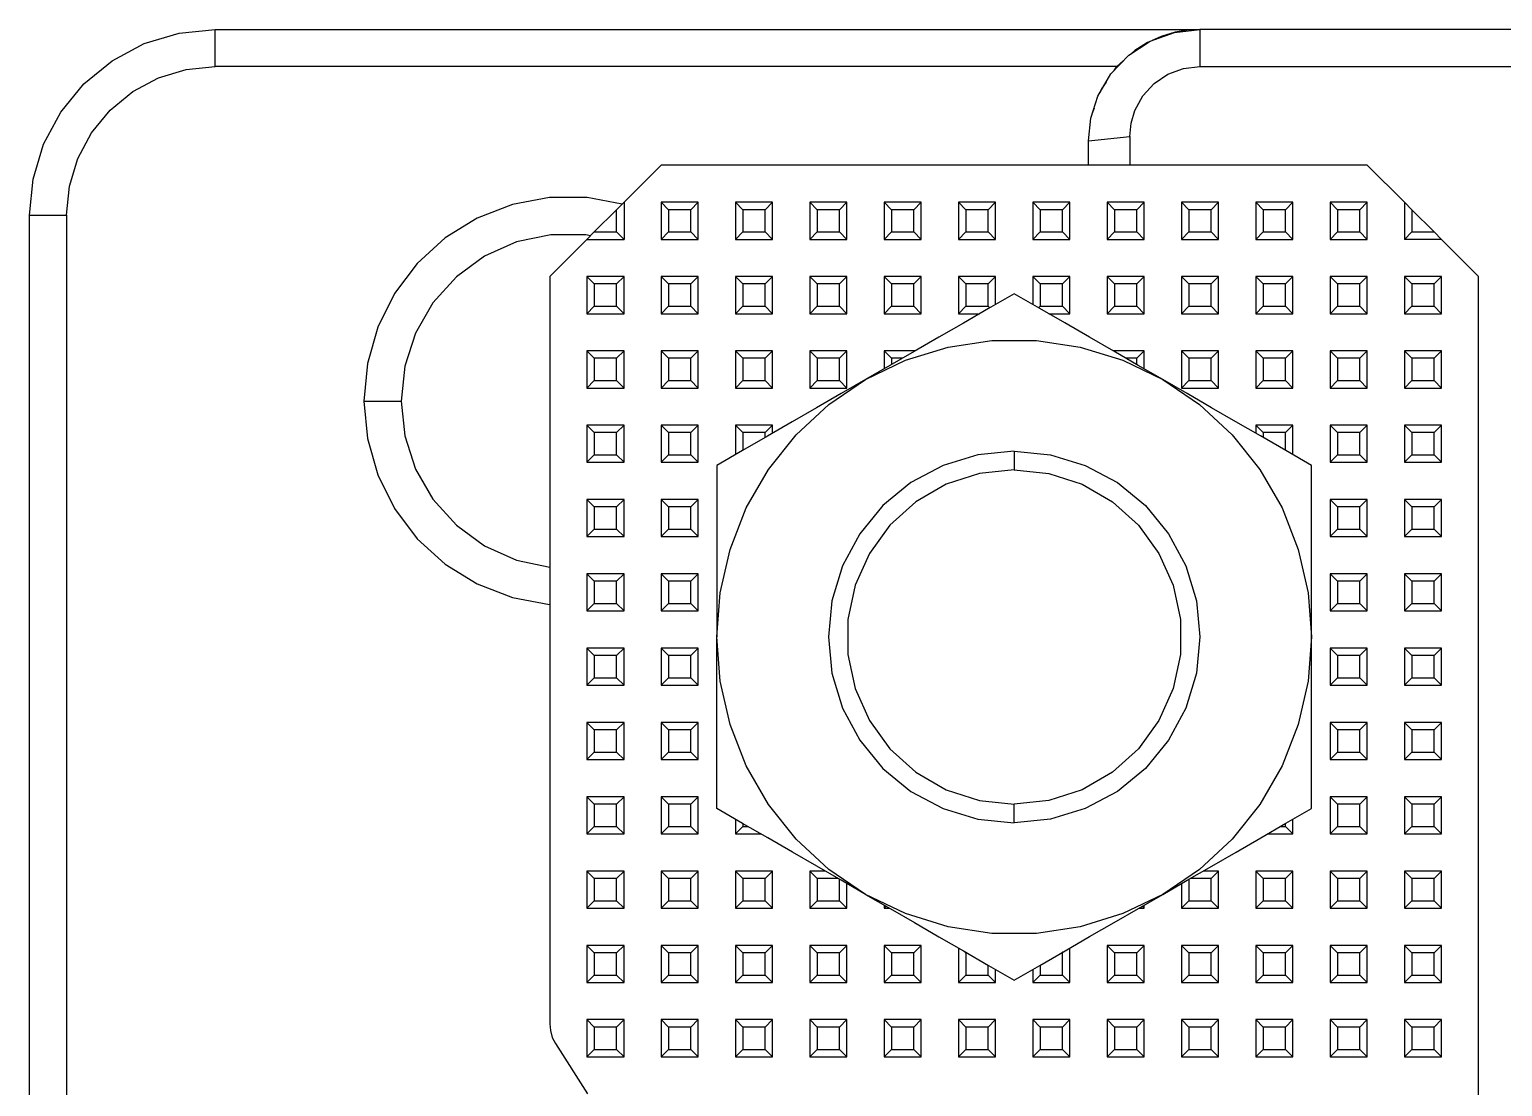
# Model space of a CAD drawing. Header units: millimetres. Extents: x 0 to 149, y 0 to 235.
# Drawn here: x 0 to 39.64, y 189.2 to 217.65 of the extents above; entities that cross this region are included whole.
import ezdxf

# ---------------------------------------------------------------- set-up
doc = ezdxf.new("R2010")
doc.units = ezdxf.units.MM

# ---------------------------------------------------------------- blocks, each defined once
blk = doc.blocks.new('CHINT_eff9f46a43ee547783ba41a7551f6a23_FACE_0')
at = {"color": 7, "linetype": 'CONTINUOUS', "true_color": 0x40d9ff}
for p, q in [((29.195, 216.55), (29.264, 216.65)), ((29.264, 216.65), (29.443, 216.811)), ((17.2, 212.8), (17, 213)), ((18, 213), (17, 213)), ((17, 213), (17, 212)), ((17.8, 212.8), (18, 213)), ((18, 212), (18, 213)), ((19.2, 212.8), (19, 213)), ((20, 213), (19, 213)), ((19, 213), (19, 212)), ((19.8, 212.8), (20, 213)), ((20, 212), (20, 213)), ((21.2, 212.8), (21, 213)), ((22, 213), (21, 213)), ((21, 213), (21, 212)), ((21.8, 212.8), (22, 213)), ((22, 212), (22, 213)), ((23.2, 212.8), (23, 213)), ((24, 213), (23, 213)), ((23, 213), (23, 212)), ((23.8, 212.8), (24, 213)), ((24, 212), (24, 213)), ((25.2, 212.8), (25, 213)), ((26, 213), (25, 213)), ((25, 213), (25, 212)), ((25.8, 212.8), (26, 213)), ((26, 212), (26, 213)), ((27.2, 212.8), (27, 213)), ((27, 213), (27, 212)), ((28, 213), (27, 213)), ((27.8, 212.8), (28, 213)), ((28, 212), (28, 213)), ((29.2, 212.8), (29, 213)), ((29, 213), (29, 212)), ((30, 213), (29, 213)), ((29.8, 212.8), (30, 213)), ((30, 212), (30, 213)), ((31.2, 212.8), (31, 213)), ((31, 213), (31, 212)), ((32, 213), (31, 213)), ((31.8, 212.8), (32, 213)), ((32, 212), (32, 213)), ((33.2, 212.8), (33, 213)), ((33, 213), (33, 212)), ((34, 213), (33, 213)), ((33.8, 212.8), (34, 213)), ((34, 212), (34, 213)), ((35.2, 212.8), (35, 213)), ((35, 213), (35, 212)), ((36, 213), (35, 213)), ((35.8, 212.8), (36, 213)), ((36, 212), (36, 213)), ((15.2, 212.2), (15.8, 212.8)), ((15.8, 212.2), (15.8, 212.8)), ((17.8, 212.8), (17.2, 212.8)), ((17.2, 212.8), (17.2, 212.2)), ((17.8, 212.2), (17.8, 212.8)), ((19.8, 212.8), (19.2, 212.8)), ((19.2, 212.8), (19.2, 212.2)), ((19.8, 212.2), (19.8, 212.8)), ((21.8, 212.8), (21.2, 212.8)), ((21.2, 212.8), (21.2, 212.2)), ((21.8, 212.2), (21.8, 212.8)), ((23.8, 212.8), (23.2, 212.8)), ((23.2, 212.8), (23.2, 212.2)), ((23.8, 212.2), (23.8, 212.8)), ((25.8, 212.8), (25.2, 212.8)), ((25.2, 212.8), (25.2, 212.2)), ((25.8, 212.2), (25.8, 212.8)), ((27.8, 212.8), (27.2, 212.8)), ((27.2, 212.8), (27.2, 212.2)), ((27.8, 212.2), (27.8, 212.8)), ((29.8, 212.8), (29.2, 212.8)), ((29.2, 212.8), (29.2, 212.2)), ((29.8, 212.2), (29.8, 212.8)), ((31.8, 212.8), (31.2, 212.8)), ((31.2, 212.8), (31.2, 212.2)), ((31.8, 212.2), (31.8, 212.8)), ((33.8, 212.8), (33.2, 212.8)), ((33.2, 212.8), (33.2, 212.2)), ((33.8, 212.2), (33.8, 212.8)), ((35.8, 212.8), (35.2, 212.8)), ((35.2, 212.8), (35.2, 212.2)), ((35.8, 212.2), (35.8, 212.8)), ((37.2, 212.8), (37.2, 212.2)), ((37.2, 212.8), (37.8, 212.2)), ((15.2, 212.2), (15.8, 212.2)), ((15.8, 212.2), (16, 212)), ((17.2, 212.2), (17, 212)), ((17.2, 212.2), (17.8, 212.2)), ((17.8, 212.2), (18, 212)), ((19.2, 212.2), (19, 212)), ((19.2, 212.2), (19.8, 212.2)), ((19.8, 212.2), (20, 212)), ((21.2, 212.2), (21, 212)), ((21.2, 212.2), (21.8, 212.2)), ((21.8, 212.2), (22, 212)), ((23.2, 212.2), (23, 212)), ((23.2, 212.2), (23.8, 212.2)), ((23.8, 212.2), (24, 212)), ((25.2, 212.2), (25, 212)), ((25.2, 212.2), (25.8, 212.2)), ((25.8, 212.2), (26, 212)), ((27.2, 212.2), (27, 212)), ((27.2, 212.2), (27.8, 212.2)), ((27.8, 212.2), (28, 212)), ((29.2, 212.2), (29, 212)), ((29.2, 212.2), (29.8, 212.2)), ((29.8, 212.2), (30, 212)), ((31.2, 212.2), (31, 212)), ((31.2, 212.2), (31.8, 212.2)), ((31.8, 212.2), (32, 212)), ((33.2, 212.2), (33, 212)), ((33.2, 212.2), (33.8, 212.2)), ((33.8, 212.2), (34, 212)), ((35.2, 212.2), (35, 212)), ((35.2, 212.2), (35.8, 212.2)), ((35.8, 212.2), (36, 212)), ((37.2, 212.2), (37, 212)), ((37.2, 212.2), (37.8, 212.2)), ((17, 212), (18, 212)), ((19, 212), (20, 212)), ((21, 212), (22, 212)), ((23, 212), (24, 212)), ((25, 212), (26, 212)), ((27, 212), (28, 212)), ((29, 212), (30, 212)), ((31, 212), (32, 212)), ((33, 212), (34, 212)), ((35, 212), (36, 212)), ((15.2, 210.8), (15, 211)), ((16, 211), (15, 211)), ((15, 211), (15, 210)), ((15.8, 210.8), (16, 211)), ((16, 210), (16, 211)), ((17.2, 210.8), (17, 211)), ((18, 211), (17, 211)), ((17, 211), (17, 210)), ((17.8, 210.8), (18, 211)), ((18, 210), (18, 211)), ((19.2, 210.8), (19, 211)), ((20, 211), (19, 211)), ((19, 211), (19, 210)), ((19.8, 210.8), (20, 211)), ((20, 210), (20, 211)), ((21.2, 210.8), (21, 211)), ((22, 211), (21, 211)), ((21, 211), (21, 210)), ((21.8, 210.8), (22, 211)), ((22, 210), (22, 211)), ((23.2, 210.8), (23, 211)), ((24, 211), (23, 211)), ((23, 211), (23, 210)), ((23.8, 210.8), (24, 211)), ((24, 210), (24, 211)), ((25.2, 210.8), (25, 211)), ((26, 211), (25, 211)), ((25, 211), (25, 210)), ((25.8, 210.8), (26, 211)), ((26, 210.249), (26, 211)), ((27.2, 210.8), (27, 211)), ((28, 211), (27, 211)), ((27, 211), (27, 210.249)), ((27.8, 210.8), (28, 211)), ((28, 210), (28, 211)), ((29.2, 210.8), (29, 211)), ((30, 211), (29, 211)), ((29, 211), (29, 210)), ((29.8, 210.8), (30, 211)), ((30, 210), (30, 211)), ((31.2, 210.8), (31, 211)), ((32, 211), (31, 211)), ((31, 211), (31, 210)), ((31.8, 210.8), (32, 211)), ((32, 210), (32, 211)), ((33.2, 210.8), (33, 211)), ((34, 211), (33, 211)), ((33, 211), (33, 210)), ((33.8, 210.8), (34, 211)), ((34, 210), (34, 211)), ((35.2, 210.8), (35, 211)), ((36, 211), (35, 211)), ((35, 211), (35, 210)), ((35.8, 210.8), (36, 211)), ((36, 210), (36, 211)), ((37.2, 210.8), (37, 211)), ((38, 211), (37, 211)), ((37, 211), (37, 210)), ((37.8, 210.8), (38, 211)), ((38, 210), (38, 211)), ((15.8, 210.8), (15.2, 210.8)), ((15.2, 210.8), (15.2, 210.2)), ((15.8, 210.2), (15.8, 210.8)), ((17.8, 210.8), (17.2, 210.8)), ((17.2, 210.8), (17.2, 210.2)), ((17.8, 210.2), (17.8, 210.8)), ((19.8, 210.8), (19.2, 210.8)), ((19.2, 210.8), (19.2, 210.2)), ((19.8, 210.2), (19.8, 210.8)), ((21.8, 210.8), (21.2, 210.8)), ((21.2, 210.8), (21.2, 210.2)), ((21.8, 210.2), (21.8, 210.8)), ((23.8, 210.8), (23.2, 210.8)), ((23.2, 210.8), (23.2, 210.2)), ((23.8, 210.2), (23.8, 210.8)), ((25.8, 210.8), (25.2, 210.8)), ((25.2, 210.8), (25.2, 210.2)), ((25.8, 210.2), (25.8, 210.8)), ((27.8, 210.8), (27.2, 210.8)), ((27.2, 210.8), (27.2, 210.2)), ((27.8, 210.2), (27.8, 210.8)), ((29.8, 210.8), (29.2, 210.8)), ((29.2, 210.8), (29.2, 210.2)), ((29.8, 210.2), (29.8, 210.8)), ((31.8, 210.8), (31.2, 210.8)), ((31.2, 210.8), (31.2, 210.2)), ((31.8, 210.2), (31.8, 210.8)), ((33.8, 210.8), (33.2, 210.8)), ((33.2, 210.8), (33.2, 210.2)), ((33.8, 210.2), (33.8, 210.8)), ((35.8, 210.8), (35.2, 210.8)), ((35.2, 210.8), (35.2, 210.2)), ((35.8, 210.2), (35.8, 210.8)), ((37.8, 210.8), (37.2, 210.8)), ((37.2, 210.8), (37.2, 210.2)), ((37.8, 210.2), (37.8, 210.8)), ((15.2, 210.2), (15, 210)), ((15.2, 210.2), (15.8, 210.2)), ((15.8, 210.2), (16, 210)), ((17.2, 210.2), (17, 210)), ((17.2, 210.2), (17.8, 210.2)), ((17.8, 210.2), (18, 210)), ((19.2, 210.2), (19, 210)), ((19.2, 210.2), (19.8, 210.2)), ((19.8, 210.2), (20, 210)), ((21.2, 210.2), (21, 210)), ((21.2, 210.2), (21.8, 210.2)), ((21.8, 210.2), (22, 210)), ((23.2, 210.2), (23, 210)), ((23.2, 210.2), (23.8, 210.2)), ((23.8, 210.2), (24, 210)), ((25.2, 210.2), (25, 210)), ((25.2, 210.2), (25.8, 210.2)), ((25.8, 210.2), (25.842, 210.158)), ((27.2, 210.2), (27.158, 210.158)), ((27.2, 210.2), (27.8, 210.2)), ((27.8, 210.2), (28, 210)), ((29.2, 210.2), (29, 210)), ((29.2, 210.2), (29.8, 210.2)), ((29.8, 210.2), (30, 210)), ((31.2, 210.2), (31, 210)), ((31.2, 210.2), (31.8, 210.2)), ((31.8, 210.2), (32, 210)), ((33.2, 210.2), (33, 210)), ((33.2, 210.2), (33.8, 210.2)), ((33.8, 210.2), (34, 210)), ((35.2, 210.2), (35, 210)), ((35.2, 210.2), (35.8, 210.2)), ((35.8, 210.2), (36, 210)), ((37.2, 210.2), (37, 210)), ((37.2, 210.2), (37.8, 210.2)), ((37.8, 210.2), (38, 210)), ((15, 210), (16, 210)), ((17, 210), (18, 210)), ((19, 210), (20, 210)), ((21, 210), (22, 210)), ((23, 210), (24, 210)), ((25, 210), (25.569, 210)), ((27.431, 210), (28, 210)), ((29, 210), (30, 210)), ((31, 210), (32, 210)), ((33, 210), (34, 210)), ((35, 210), (36, 210)), ((37, 210), (38, 210)), ((15.2, 208.8), (15, 209)), ((16, 209), (15, 209)), ((15, 209), (15, 208)), ((15.8, 208.8), (16, 209)), ((16, 208), (16, 209)), ((17.2, 208.8), (17, 209)), ((18, 209), (17, 209)), ((17, 209), (17, 208)), ((17.8, 208.8), (18, 209)), ((18, 208), (18, 209)), ((19.2, 208.8), (19, 209)), ((20, 209), (19, 209)), ((19, 209), (19, 208)), ((19.8, 208.8), (20, 209)), ((20, 208), (20, 209)), ((21.2, 208.8), (21, 209)), ((22, 209), (21, 209)), ((21, 209), (21, 208)), ((21.8, 208.8), (22, 209)), ((22, 208), (22, 209)), ((23.2, 208.8), (23, 209)), ((23.837, 209), (23, 209)), ((23, 209), (23, 208.517)), ((30, 209), (29.163, 209)), ((29.8, 208.8), (30, 209)), ((30, 208.517), (30, 209)), ((31.2, 208.8), (31, 209)), ((32, 209), (31, 209)), ((31, 209), (31, 208)), ((31.8, 208.8), (32, 209)), ((32, 208), (32, 209)), ((33.2, 208.8), (33, 209)), ((34, 209), (33, 209)), ((33, 209), (33, 208)), ((33.8, 208.8), (34, 209)), ((34, 208), (34, 209)), ((35.2, 208.8), (35, 209)), ((36, 209), (35, 209)), ((35, 209), (35, 208)), ((35.8, 208.8), (36, 209)), ((36, 208), (36, 209)), ((37.2, 208.8), (37, 209)), ((38, 209), (37, 209)), ((37, 209), (37, 208)), ((37.8, 208.8), (38, 209)), ((38, 208), (38, 209)), ((15.8, 208.8), (15.2, 208.8)), ((15.2, 208.8), (15.2, 208.2)), ((15.8, 208.2), (15.8, 208.8)), ((17.8, 208.8), (17.2, 208.8)), ((17.2, 208.8), (17.2, 208.2)), ((17.8, 208.2), (17.8, 208.8)), ((19.8, 208.8), (19.2, 208.8)), ((19.2, 208.8), (19.2, 208.2)), ((19.8, 208.2), (19.8, 208.8)), ((21.8, 208.8), (21.2, 208.8)), ((21.2, 208.8), (21.2, 208.2)), ((21.8, 208.2), (21.8, 208.8)), ((23.49, 208.8), (23.2, 208.8)), ((23.2, 208.8), (23.2, 208.632)), ((29.8, 208.8), (29.51, 208.8)), ((29.8, 208.632), (29.8, 208.8)), ((31.8, 208.8), (31.2, 208.8)), ((31.2, 208.8), (31.2, 208.2)), ((31.8, 208.2), (31.8, 208.8)), ((33.8, 208.8), (33.2, 208.8)), ((33.2, 208.8), (33.2, 208.2)), ((33.8, 208.2), (33.8, 208.8)), ((35.8, 208.8), (35.2, 208.8)), ((35.2, 208.8), (35.2, 208.2)), ((35.8, 208.2), (35.8, 208.8)), ((37.8, 208.8), (37.2, 208.8)), ((37.2, 208.8), (37.2, 208.2)), ((37.8, 208.2), (37.8, 208.8)), ((15.2, 208.2), (15, 208)), ((15.2, 208.2), (15.8, 208.2)), ((15.8, 208.2), (16, 208)), ((17.2, 208.2), (17, 208)), ((17.2, 208.2), (17.8, 208.2)), ((17.8, 208.2), (18, 208)), ((19.2, 208.2), (19, 208)), ((19.2, 208.2), (19.8, 208.2)), ((19.8, 208.2), (20, 208)), ((21.2, 208.2), (21, 208)), ((21.2, 208.2), (21.8, 208.2)), ((21.8, 208.2), (22, 208)), ((31.2, 208.2), (31, 208)), ((31.2, 208.2), (31.8, 208.2)), ((31.8, 208.2), (32, 208)), ((33.2, 208.2), (33, 208)), ((33.2, 208.2), (33.8, 208.2)), ((33.8, 208.2), (34, 208)), ((35.2, 208.2), (35, 208)), ((35.2, 208.2), (35.8, 208.2)), ((35.8, 208.2), (36, 208)), ((37.2, 208.2), (37, 208)), ((37.2, 208.2), (37.8, 208.2)), ((37.8, 208.2), (38, 208)), ((15, 208), (16, 208)), ((17, 208), (18, 208)), ((19, 208), (20, 208)), ((21, 208), (22, 208)), ((31, 208), (32, 208)), ((33, 208), (34, 208)), ((35, 208), (36, 208)), ((37, 208), (38, 208)), ((9, 207.65), (10, 207.65)), ((15.2, 206.8), (15, 207)), ((16, 207), (15, 207)), ((15, 207), (15, 206)), ((15.8, 206.8), (16, 207)), ((16, 206), (16, 207)), ((17.2, 206.8), (17, 207)), ((18, 207), (17, 207)), ((17, 207), (17, 206)), ((17.8, 206.8), (18, 207)), ((18, 206), (18, 207)), ((19.2, 206.8), (19, 207)), ((20, 207), (19, 207)), ((19, 207), (19, 206.207)), ((19.8, 206.8), (20, 207)), ((20, 206.785), (20, 207)), ((33.2, 206.8), (33, 207)), ((34, 207), (33, 207)), ((33, 207), (33, 206.785)), ((33.8, 206.8), (34, 207)), ((34, 206.207), (34, 207)), ((35.2, 206.8), (35, 207)), ((36, 207), (35, 207)), ((35, 207), (35, 206)), ((35.8, 206.8), (36, 207)), ((36, 206), (36, 207)), ((37.2, 206.8), (37, 207)), ((38, 207), (37, 207)), ((37, 207), (37, 206)), ((37.8, 206.8), (38, 207)), ((38, 206), (38, 207)), ((15.8, 206.8), (15.2, 206.8)), ((15.2, 206.8), (15.2, 206.2)), ((15.8, 206.2), (15.8, 206.8)), ((17.8, 206.8), (17.2, 206.8)), ((17.2, 206.8), (17.2, 206.2)), ((17.8, 206.2), (17.8, 206.8)), ((19.8, 206.8), (19.2, 206.8)), ((19.2, 206.8), (19.2, 206.323)), ((19.8, 206.669), (19.8, 206.8)), ((33.8, 206.8), (33.2, 206.8)), ((33.2, 206.8), (33.2, 206.669)), ((33.8, 206.323), (33.8, 206.8)), ((35.8, 206.8), (35.2, 206.8)), ((35.2, 206.8), (35.2, 206.2)), ((35.8, 206.2), (35.8, 206.8)), ((37.8, 206.8), (37.2, 206.8)), ((37.2, 206.8), (37.2, 206.2)), ((37.8, 206.2), (37.8, 206.8)), ((15.2, 206.2), (15, 206)), ((15.2, 206.2), (15.8, 206.2)), ((15.8, 206.2), (16, 206)), ((17.2, 206.2), (17, 206)), ((17.2, 206.2), (17.8, 206.2)), ((17.8, 206.2), (18, 206)), ((26.5, 206.3), (26.5, 205.8)), ((35.2, 206.2), (35, 206)), ((35.2, 206.2), (35.8, 206.2)), ((35.8, 206.2), (36, 206)), ((37.2, 206.2), (37, 206)), ((37.2, 206.2), (37.8, 206.2)), ((37.8, 206.2), (38, 206)), ((15, 206), (16, 206)), ((17, 206), (18, 206)), ((35, 206), (36, 206)), ((37, 206), (38, 206)), ((15.2, 204.8), (15, 205)), ((16, 205), (15, 205)), ((15, 205), (15, 204)), ((15.8, 204.8), (16, 205)), ((16, 204), (16, 205)), ((17.2, 204.8), (17, 205)), ((18, 205), (17, 205)), ((17, 205), (17, 204)), ((17.8, 204.8), (18, 205)), ((18, 204), (18, 205)), ((35.2, 204.8), (35, 205)), ((36, 205), (35, 205)), ((35, 205), (35, 204)), ((35.8, 204.8), (36, 205)), ((36, 204), (36, 205)), ((37.2, 204.8), (37, 205)), ((38, 205), (37, 205)), ((37, 205), (37, 204)), ((37.8, 204.8), (38, 205)), ((38, 204), (38, 205)), ((15.8, 204.8), (15.2, 204.8)), ((15.2, 204.8), (15.2, 204.2)), ((15.8, 204.2), (15.8, 204.8)), ((17.8, 204.8), (17.2, 204.8)), ((17.2, 204.8), (17.2, 204.2)), ((17.8, 204.2), (17.8, 204.8)), ((35.8, 204.8), (35.2, 204.8)), ((35.2, 204.8), (35.2, 204.2)), ((35.8, 204.2), (35.8, 204.8)), ((37.8, 204.8), (37.2, 204.8)), ((37.2, 204.8), (37.2, 204.2)), ((37.8, 204.2), (37.8, 204.8)), ((15.2, 204.2), (15, 204)), ((15.2, 204.2), (15.8, 204.2)), ((15.8, 204.2), (16, 204)), ((17.2, 204.2), (17, 204)), ((17.2, 204.2), (17.8, 204.2)), ((17.8, 204.2), (18, 204)), ((35.2, 204.2), (35, 204)), ((35.2, 204.2), (35.8, 204.2)), ((35.8, 204.2), (36, 204)), ((37.2, 204.2), (37, 204)), ((37.2, 204.2), (37.8, 204.2)), ((37.8, 204.2), (38, 204)), ((15, 204), (16, 204)), ((17, 204), (18, 204)), ((35, 204), (36, 204)), ((37, 204), (38, 204)), ((15.2, 202.8), (15, 203)), ((16, 203), (15, 203)), ((15, 203), (15, 202)), ((15.8, 202.8), (16, 203)), ((16, 202), (16, 203)), ((17.2, 202.8), (17, 203)), ((18, 203), (17, 203)), ((17, 203), (17, 202)), ((17.8, 202.8), (18, 203)), ((18, 202), (18, 203)), ((35.2, 202.8), (35, 203)), ((36, 203), (35, 203)), ((35, 203), (35, 202)), ((35.8, 202.8), (36, 203)), ((36, 202), (36, 203)), ((37.2, 202.8), (37, 203)), ((38, 203), (37, 203)), ((37, 203), (37, 202)), ((37.8, 202.8), (38, 203)), ((38, 202), (38, 203)), ((15.8, 202.8), (15.2, 202.8)), ((15.2, 202.8), (15.2, 202.2)), ((15.8, 202.2), (15.8, 202.8)), ((17.8, 202.8), (17.2, 202.8)), ((17.2, 202.8), (17.2, 202.2)), ((17.8, 202.2), (17.8, 202.8)), ((35.8, 202.8), (35.2, 202.8)), ((35.2, 202.8), (35.2, 202.2)), ((35.8, 202.2), (35.8, 202.8)), ((37.8, 202.8), (37.2, 202.8)), ((37.2, 202.8), (37.2, 202.2)), ((37.8, 202.2), (37.8, 202.8)), ((15.2, 202.2), (15, 202)), ((15.2, 202.2), (15.8, 202.2)), ((15.8, 202.2), (16, 202)), ((17.2, 202.2), (17, 202)), ((17.2, 202.2), (17.8, 202.2)), ((17.8, 202.2), (18, 202)), ((35.2, 202.2), (35, 202)), ((35.2, 202.2), (35.8, 202.2)), ((35.8, 202.2), (36, 202)), ((37.2, 202.2), (37, 202)), ((37.2, 202.2), (37.8, 202.2)), ((37.8, 202.2), (38, 202)), ((15, 202), (16, 202)), ((17, 202), (18, 202)), ((35, 202), (36, 202)), ((37, 202), (38, 202)), ((15.2, 200.8), (15, 201)), ((16, 201), (15, 201)), ((15, 201), (15, 200)), ((15.8, 200.8), (16, 201)), ((16, 200), (16, 201)), ((17.2, 200.8), (17, 201)), ((18, 201), (17, 201)), ((17, 201), (17, 200)), ((17.8, 200.8), (18, 201)), ((18, 200), (18, 201)), ((35.2, 200.8), (35, 201)), ((36, 201), (35, 201)), ((35, 201), (35, 200)), ((35.8, 200.8), (36, 201)), ((36, 200), (36, 201)), ((37.2, 200.8), (37, 201)), ((38, 201), (37, 201)), ((37, 201), (37, 200)), ((37.8, 200.8), (38, 201)), ((38, 200), (38, 201)), ((15.8, 200.8), (15.2, 200.8)), ((15.2, 200.8), (15.2, 200.2)), ((15.8, 200.2), (15.8, 200.8)), ((17.8, 200.8), (17.2, 200.8)), ((17.2, 200.8), (17.2, 200.2)), ((17.8, 200.2), (17.8, 200.8)), ((35.8, 200.8), (35.2, 200.8)), ((35.2, 200.8), (35.2, 200.2)), ((35.8, 200.2), (35.8, 200.8)), ((37.8, 200.8), (37.2, 200.8)), ((37.2, 200.8), (37.2, 200.2)), ((37.8, 200.2), (37.8, 200.8)), ((15.2, 200.2), (15, 200)), ((15.2, 200.2), (15.8, 200.2)), ((15.8, 200.2), (16, 200)), ((17.2, 200.2), (17, 200)), ((17.2, 200.2), (17.8, 200.2)), ((17.8, 200.2), (18, 200)), ((35.2, 200.2), (35, 200)), ((35.2, 200.2), (35.8, 200.2)), ((35.8, 200.2), (36, 200)), ((37.2, 200.2), (37, 200)), ((37.2, 200.2), (37.8, 200.2)), ((37.8, 200.2), (38, 200)), ((15, 200), (16, 200)), ((17, 200), (18, 200)), ((35, 200), (36, 200)), ((37, 200), (38, 200)), ((15.2, 198.8), (15, 199)), ((16, 199), (15, 199)), ((15, 199), (15, 198)), ((15.8, 198.8), (15.2, 198.8)), ((15.2, 198.8), (15.2, 198.2)), ((15.8, 198.8), (16, 199)), ((15.8, 198.2), (15.8, 198.8)), ((16, 198), (16, 199)), ((17.2, 198.8), (17, 199)), ((18, 199), (17, 199)), ((17, 199), (17, 198)), ((17.8, 198.8), (17.2, 198.8)), ((17.2, 198.8), (17.2, 198.2)), ((17.8, 198.8), (18, 199)), ((17.8, 198.2), (17.8, 198.8)), ((18, 198), (18, 199)), ((35.2, 198.8), (35, 199)), ((36, 199), (35, 199)), ((35, 199), (35, 198)), ((35.8, 198.8), (35.2, 198.8)), ((35.2, 198.8), (35.2, 198.2)), ((35.8, 198.8), (36, 199)), ((35.8, 198.2), (35.8, 198.8)), ((36, 198), (36, 199)), ((37.2, 198.8), (37, 199)), ((38, 199), (37, 199)), ((37, 199), (37, 198)), ((37.8, 198.8), (37.2, 198.8)), ((37.2, 198.8), (37.2, 198.2)), ((37.8, 198.8), (38, 199)), ((37.8, 198.2), (37.8, 198.8)), ((38, 198), (38, 199)), ((15.2, 198.2), (15, 198)), ((15, 198), (16, 198)), ((15.2, 198.2), (15.8, 198.2)), ((15.8, 198.2), (16, 198)), ((17.2, 198.2), (17, 198)), ((17, 198), (18, 198)), ((17.2, 198.2), (17.8, 198.2)), ((17.8, 198.2), (18, 198)), ((35.2, 198.2), (35, 198)), ((35, 198), (36, 198)), ((35.2, 198.2), (35.8, 198.2)), ((35.8, 198.2), (36, 198)), ((37.2, 198.2), (37, 198)), ((37, 198), (38, 198)), ((37.2, 198.2), (37.8, 198.2)), ((37.8, 198.2), (38, 198)), ((15.2, 196.8), (15, 197)), ((16, 197), (15, 197)), ((15, 197), (15, 196)), ((15.8, 196.8), (15.2, 196.8)), ((15.2, 196.8), (15.2, 196.2)), ((15.8, 196.8), (16, 197)), ((15.8, 196.2), (15.8, 196.8)), ((16, 196), (16, 197)), ((17.2, 196.8), (17, 197)), ((18, 197), (17, 197)), ((17, 197), (17, 196)), ((17.8, 196.8), (17.2, 196.8)), ((17.2, 196.8), (17.2, 196.2)), ((17.8, 196.8), (18, 197)), ((17.8, 196.2), (17.8, 196.8)), ((18, 196), (18, 197)), ((26.5, 196.3), (26.5, 196.8)), ((35.2, 196.8), (35, 197)), ((36, 197), (35, 197)), ((35, 197), (35, 196)), ((35.8, 196.8), (35.2, 196.8)), ((35.2, 196.8), (35.2, 196.2)), ((35.8, 196.8), (36, 197)), ((35.8, 196.2), (35.8, 196.8)), ((36, 196), (36, 197)), ((37.2, 196.8), (37, 197)), ((38, 197), (37, 197)), ((37, 197), (37, 196)), ((37.8, 196.8), (37.2, 196.8)), ((37.2, 196.8), (37.2, 196.2)), ((37.8, 196.8), (38, 197)), ((37.8, 196.2), (37.8, 196.8)), ((38, 196), (38, 197)), ((19, 196.393), (19, 196)), ((19.2, 196.277), (19.2, 196.2)), ((33.8, 196.2), (33.8, 196.277)), ((34, 196), (34, 196.393)), ((15.2, 196.2), (15, 196)), ((15, 196), (16, 196)), ((15.2, 196.2), (15.8, 196.2)), ((15.8, 196.2), (16, 196)), ((17.2, 196.2), (17, 196)), ((17, 196), (18, 196)), ((17.2, 196.2), (17.8, 196.2)), ((17.8, 196.2), (18, 196)), ((19.2, 196.2), (19, 196)), ((19, 196), (19.68, 196)), ((19.2, 196.2), (19.333, 196.2)), ((33.32, 196), (34, 196)), ((33.667, 196.2), (33.8, 196.2)), ((33.8, 196.2), (34, 196)), ((35.2, 196.2), (35, 196)), ((35, 196), (36, 196)), ((35.2, 196.2), (35.8, 196.2)), ((35.8, 196.2), (36, 196)), ((37.2, 196.2), (37, 196)), ((37, 196), (38, 196)), ((37.2, 196.2), (37.8, 196.2)), ((37.8, 196.2), (38, 196)), ((15.2, 194.8), (15, 195)), ((16, 195), (15, 195)), ((15, 195), (15, 194)), ((15.8, 194.8), (15.2, 194.8)), ((15.2, 194.8), (15.2, 194.2)), ((15.8, 194.8), (16, 195)), ((15.8, 194.2), (15.8, 194.8)), ((16, 194), (16, 195)), ((17.2, 194.8), (17, 195)), ((18, 195), (17, 195)), ((17, 195), (17, 194)), ((17.8, 194.8), (17.2, 194.8)), ((17.2, 194.8), (17.2, 194.2)), ((17.8, 194.8), (18, 195)), ((17.8, 194.2), (17.8, 194.8)), ((18, 194), (18, 195)), ((19.2, 194.8), (19, 195)), ((20, 195), (19, 195)), ((19, 195), (19, 194)), ((19.8, 194.8), (19.2, 194.8)), ((19.2, 194.8), (19.2, 194.2)), ((19.8, 194.8), (20, 195)), ((19.8, 194.2), (19.8, 194.8)), ((20, 194), (20, 195)), ((21.2, 194.8), (21, 195)), ((21.412, 195), (21, 195)), ((21, 195), (21, 194)), ((21.758, 194.8), (21.2, 194.8)), ((21.2, 194.8), (21.2, 194.2)), ((21.8, 194.2), (21.8, 194.776)), ((22, 194), (22, 194.66)), ((31, 194.66), (31, 194)), ((31.2, 194.776), (31.2, 194.2)), ((31.8, 194.8), (31.242, 194.8)), ((32, 195), (31.588, 195)), ((31.8, 194.8), (32, 195)), ((31.8, 194.2), (31.8, 194.8)), ((32, 194), (32, 195)), ((33.2, 194.8), (33, 195)), ((34, 195), (33, 195)), ((33, 195), (33, 194)), ((33.8, 194.8), (33.2, 194.8)), ((33.2, 194.8), (33.2, 194.2)), ((33.8, 194.8), (34, 195)), ((33.8, 194.2), (33.8, 194.8)), ((34, 194), (34, 195)), ((35.2, 194.8), (35, 195)), ((36, 195), (35, 195)), ((35, 195), (35, 194)), ((35.8, 194.8), (35.2, 194.8)), ((35.2, 194.8), (35.2, 194.2)), ((35.8, 194.8), (36, 195)), ((35.8, 194.2), (35.8, 194.8)), ((36, 194), (36, 195)), ((37.2, 194.8), (37, 195)), ((38, 195), (37, 195)), ((37, 195), (37, 194)), ((37.8, 194.8), (37.2, 194.8)), ((37.2, 194.8), (37.2, 194.2)), ((37.8, 194.8), (38, 195)), ((37.8, 194.2), (37.8, 194.8)), ((38, 194), (38, 195)), ((15.2, 194.2), (15, 194)), ((15, 194), (16, 194)), ((15.2, 194.2), (15.8, 194.2)), ((15.8, 194.2), (16, 194)), ((17.2, 194.2), (17, 194)), ((17, 194), (18, 194)), ((17.2, 194.2), (17.8, 194.2)), ((17.8, 194.2), (18, 194)), ((19.2, 194.2), (19, 194)), ((19, 194), (20, 194)), ((19.2, 194.2), (19.8, 194.2)), ((19.8, 194.2), (20, 194)), ((21.2, 194.2), (21, 194)), ((21, 194), (22, 194)), ((21.2, 194.2), (21.8, 194.2)), ((21.8, 194.2), (22, 194)), ((23, 194.083), (23, 194)), ((23.053, 194.053), (23, 194)), ((23, 194), (23.144, 194)), ((29.856, 194), (30, 194)), ((29.947, 194.053), (30, 194)), ((30, 194), (30, 194.083)), ((31.2, 194.2), (31, 194)), ((31, 194), (32, 194)), ((31.2, 194.2), (31.8, 194.2)), ((31.8, 194.2), (32, 194)), ((33.2, 194.2), (33, 194)), ((33, 194), (34, 194)), ((33.2, 194.2), (33.8, 194.2)), ((33.8, 194.2), (34, 194)), ((35.2, 194.2), (35, 194)), ((35, 194), (36, 194)), ((35.2, 194.2), (35.8, 194.2)), ((35.8, 194.2), (36, 194)), ((37.2, 194.2), (37, 194)), ((37, 194), (38, 194)), ((37.2, 194.2), (37.8, 194.2)), ((37.8, 194.2), (38, 194)), ((15.2, 192.8), (15, 193)), ((16, 193), (15, 193)), ((15, 193), (15, 192)), ((15.8, 192.8), (15.2, 192.8)), ((15.2, 192.8), (15.2, 192.2)), ((15.8, 192.8), (16, 193)), ((15.8, 192.2), (15.8, 192.8)), ((16, 192), (16, 193)), ((17.2, 192.8), (17, 193)), ((18, 193), (17, 193)), ((17, 193), (17, 192)), ((17.8, 192.8), (17.2, 192.8)), ((17.2, 192.8), (17.2, 192.2)), ((17.8, 192.8), (18, 193)), ((17.8, 192.2), (17.8, 192.8)), ((18, 192), (18, 193)), ((19.2, 192.8), (19, 193)), ((20, 193), (19, 193)), ((19, 193), (19, 192)), ((19.8, 192.8), (19.2, 192.8)), ((19.2, 192.8), (19.2, 192.2)), ((19.8, 192.8), (20, 193)), ((19.8, 192.2), (19.8, 192.8)), ((20, 192), (20, 193)), ((21.2, 192.8), (21, 193)), ((22, 193), (21, 193)), ((21, 193), (21, 192)), ((21.8, 192.8), (21.2, 192.8)), ((21.2, 192.8), (21.2, 192.2)), ((21.8, 192.8), (22, 193)), ((21.8, 192.2), (21.8, 192.8)), ((22, 192), (22, 193)), ((23.2, 192.8), (23, 193)), ((24, 193), (23, 193)), ((23, 193), (23, 192)), ((23.8, 192.8), (23.2, 192.8)), ((23.2, 192.8), (23.2, 192.2)), ((23.8, 192.8), (24, 193)), ((23.8, 192.2), (23.8, 192.8)), ((24, 192), (24, 193)), ((25, 192.928), (25, 192)), ((25.2, 192.8), (25.169, 192.831)), ((25.222, 192.8), (25.2, 192.8)), ((25.2, 192.8), (25.2, 192.2)), ((27.8, 192.8), (27.778, 192.8)), ((27.8, 192.8), (27.831, 192.831)), ((27.8, 192.2), (27.8, 192.8)), ((28, 192), (28, 192.928)), ((29.2, 192.8), (29, 193)), ((30, 193), (29, 193)), ((29, 193), (29, 192)), ((29.8, 192.8), (29.2, 192.8)), ((29.2, 192.8), (29.2, 192.2)), ((29.8, 192.8), (30, 193)), ((29.8, 192.2), (29.8, 192.8)), ((30, 192), (30, 193)), ((31.2, 192.8), (31, 193)), ((32, 193), (31, 193)), ((31, 193), (31, 192)), ((31.8, 192.8), (31.2, 192.8)), ((31.2, 192.8), (31.2, 192.2)), ((31.8, 192.8), (32, 193)), ((31.8, 192.2), (31.8, 192.8)), ((32, 192), (32, 193)), ((33.2, 192.8), (33, 193)), ((34, 193), (33, 193)), ((33, 193), (33, 192)), ((33.8, 192.8), (33.2, 192.8)), ((33.2, 192.8), (33.2, 192.2)), ((33.8, 192.8), (34, 193)), ((33.8, 192.2), (33.8, 192.8)), ((34, 192), (34, 193)), ((35.2, 192.8), (35, 193)), ((36, 193), (35, 193)), ((35, 193), (35, 192)), ((35.8, 192.8), (35.2, 192.8)), ((35.2, 192.8), (35.2, 192.2)), ((35.8, 192.8), (36, 193)), ((35.8, 192.2), (35.8, 192.8)), ((36, 192), (36, 193)), ((37.2, 192.8), (37, 193)), ((38, 193), (37, 193)), ((37, 193), (37, 192)), ((37.8, 192.8), (37.2, 192.8)), ((37.2, 192.8), (37.2, 192.2)), ((37.8, 192.8), (38, 193)), ((37.8, 192.2), (37.8, 192.8)), ((38, 192), (38, 193)), ((25.8, 192.2), (25.8, 192.467)), ((26, 192), (26, 192.351)), ((27, 192.351), (27, 192)), ((27.2, 192.467), (27.2, 192.2)), ((15.2, 192.2), (15, 192)), ((15, 192), (16, 192)), ((15.2, 192.2), (15.8, 192.2)), ((15.8, 192.2), (16, 192)), ((17.2, 192.2), (17, 192)), ((17, 192), (18, 192)), ((17.2, 192.2), (17.8, 192.2)), ((17.8, 192.2), (18, 192)), ((19.2, 192.2), (19, 192)), ((19, 192), (20, 192)), ((19.2, 192.2), (19.8, 192.2)), ((19.8, 192.2), (20, 192)), ((21.2, 192.2), (21, 192)), ((21, 192), (22, 192)), ((21.2, 192.2), (21.8, 192.2)), ((21.8, 192.2), (22, 192)), ((23.2, 192.2), (23, 192)), ((23, 192), (24, 192)), ((23.2, 192.2), (23.8, 192.2)), ((23.8, 192.2), (24, 192)), ((25.2, 192.2), (25, 192)), ((25, 192), (26, 192)), ((25.2, 192.2), (25.8, 192.2)), ((25.8, 192.2), (26, 192)), ((27.2, 192.2), (27, 192)), ((27, 192), (28, 192)), ((27.2, 192.2), (27.8, 192.2)), ((27.8, 192.2), (28, 192)), ((29.2, 192.2), (29, 192)), ((29, 192), (30, 192)), ((29.2, 192.2), (29.8, 192.2)), ((29.8, 192.2), (30, 192)), ((31.2, 192.2), (31, 192)), ((31, 192), (32, 192)), ((31.2, 192.2), (31.8, 192.2)), ((31.8, 192.2), (32, 192)), ((33.2, 192.2), (33, 192)), ((33, 192), (34, 192)), ((33.2, 192.2), (33.8, 192.2)), ((33.8, 192.2), (34, 192)), ((35.2, 192.2), (35, 192)), ((35, 192), (36, 192)), ((35.2, 192.2), (35.8, 192.2)), ((35.8, 192.2), (36, 192)), ((37.2, 192.2), (37, 192)), ((37, 192), (38, 192)), ((37.2, 192.2), (37.8, 192.2)), ((37.8, 192.2), (38, 192)), ((15.2, 190.8), (15, 191)), ((16, 191), (15, 191)), ((15, 191), (15, 190)), ((15.8, 190.8), (15.2, 190.8)), ((15.2, 190.8), (15.2, 190.2)), ((15.8, 190.8), (16, 191)), ((15.8, 190.2), (15.8, 190.8)), ((16, 190), (16, 191)), ((17.2, 190.8), (17, 191)), ((18, 191), (17, 191)), ((17, 191), (17, 190)), ((17.8, 190.8), (17.2, 190.8)), ((17.2, 190.8), (17.2, 190.2)), ((17.8, 190.8), (18, 191)), ((17.8, 190.2), (17.8, 190.8)), ((18, 190), (18, 191)), ((19.2, 190.8), (19, 191)), ((20, 191), (19, 191)), ((19, 191), (19, 190)), ((19.8, 190.8), (19.2, 190.8)), ((19.2, 190.8), (19.2, 190.2)), ((19.8, 190.8), (20, 191)), ((19.8, 190.2), (19.8, 190.8)), ((20, 190), (20, 191)), ((21.2, 190.8), (21, 191)), ((22, 191), (21, 191)), ((21, 191), (21, 190)), ((21.8, 190.8), (21.2, 190.8)), ((21.2, 190.8), (21.2, 190.2)), ((21.8, 190.8), (22, 191)), ((21.8, 190.2), (21.8, 190.8)), ((22, 190), (22, 191)), ((23.2, 190.8), (23, 191)), ((24, 191), (23, 191)), ((23, 191), (23, 190)), ((23.8, 190.8), (23.2, 190.8)), ((23.2, 190.8), (23.2, 190.2)), ((23.8, 190.8), (24, 191)), ((23.8, 190.2), (23.8, 190.8)), ((24, 190), (24, 191)), ((25.2, 190.8), (25, 191)), ((26, 191), (25, 191)), ((25, 191), (25, 190)), ((25.8, 190.8), (25.2, 190.8)), ((25.2, 190.8), (25.2, 190.2)), ((25.8, 190.8), (26, 191)), ((25.8, 190.2), (25.8, 190.8)), ((26, 190), (26, 191)), ((27.2, 190.8), (27, 191)), ((28, 191), (27, 191)), ((27, 191), (27, 190)), ((27.8, 190.8), (27.2, 190.8)), ((27.2, 190.8), (27.2, 190.2)), ((27.8, 190.8), (28, 191)), ((27.8, 190.2), (27.8, 190.8)), ((28, 190), (28, 191)), ((29.2, 190.8), (29, 191)), ((30, 191), (29, 191)), ((29, 191), (29, 190)), ((29.8, 190.8), (29.2, 190.8)), ((29.2, 190.8), (29.2, 190.2)), ((29.8, 190.8), (30, 191)), ((29.8, 190.2), (29.8, 190.8)), ((30, 190), (30, 191)), ((31.2, 190.8), (31, 191)), ((32, 191), (31, 191)), ((31, 191), (31, 190)), ((31.8, 190.8), (31.2, 190.8)), ((31.2, 190.8), (31.2, 190.2)), ((31.8, 190.8), (32, 191)), ((31.8, 190.2), (31.8, 190.8)), ((32, 190), (32, 191)), ((33.2, 190.8), (33, 191)), ((34, 191), (33, 191)), ((33, 191), (33, 190)), ((33.8, 190.8), (33.2, 190.8)), ((33.2, 190.8), (33.2, 190.2)), ((33.8, 190.8), (34, 191)), ((33.8, 190.2), (33.8, 190.8)), ((34, 190), (34, 191)), ((35.2, 190.8), (35, 191)), ((36, 191), (35, 191)), ((35, 191), (35, 190)), ((35.8, 190.8), (35.2, 190.8)), ((35.2, 190.8), (35.2, 190.2)), ((35.8, 190.8), (36, 191)), ((35.8, 190.2), (35.8, 190.8)), ((36, 190), (36, 191)), ((37.2, 190.8), (37, 191)), ((38, 191), (37, 191)), ((37, 191), (37, 190)), ((37.8, 190.8), (37.2, 190.8)), ((37.2, 190.8), (37.2, 190.2)), ((37.8, 190.8), (38, 191)), ((37.8, 190.2), (37.8, 190.8)), ((38, 190), (38, 191)), ((15.2, 190.2), (15, 190)), ((15, 190), (16, 190)), ((15.2, 190.2), (15.8, 190.2)), ((15.8, 190.2), (16, 190)), ((17.2, 190.2), (17, 190)), ((17, 190), (18, 190)), ((17.2, 190.2), (17.8, 190.2)), ((17.8, 190.2), (18, 190)), ((19.2, 190.2), (19, 190)), ((19, 190), (20, 190)), ((19.2, 190.2), (19.8, 190.2)), ((19.8, 190.2), (20, 190)), ((21.2, 190.2), (21, 190)), ((21, 190), (22, 190)), ((21.2, 190.2), (21.8, 190.2)), ((21.8, 190.2), (22, 190)), ((23.2, 190.2), (23, 190)), ((23, 190), (24, 190)), ((23.2, 190.2), (23.8, 190.2)), ((23.8, 190.2), (24, 190)), ((25.2, 190.2), (25, 190)), ((25, 190), (26, 190)), ((25.2, 190.2), (25.8, 190.2)), ((25.8, 190.2), (26, 190)), ((27.2, 190.2), (27, 190)), ((27, 190), (28, 190)), ((27.2, 190.2), (27.8, 190.2)), ((27.8, 190.2), (28, 190)), ((29.2, 190.2), (29, 190)), ((29, 190), (30, 190)), ((29.2, 190.2), (29.8, 190.2)), ((29.8, 190.2), (30, 190)), ((31.2, 190.2), (31, 190)), ((31, 190), (32, 190)), ((31.2, 190.2), (31.8, 190.2)), ((31.8, 190.2), (32, 190)), ((33.2, 190.2), (33, 190)), ((33, 190), (34, 190)), ((33.2, 190.2), (33.8, 190.2)), ((33.8, 190.2), (34, 190)), ((35.2, 190.2), (35, 190)), ((35, 190), (36, 190)), ((35.2, 190.2), (35.8, 190.2)), ((35.8, 190.2), (36, 190)), ((37.2, 190.2), (37, 190)), ((37, 190), (38, 190)), ((37.2, 190.2), (37.8, 190.2)), ((37.8, 190.2), (38, 190))]:
    blk.add_line(p, q, dxfattribs=at)
for points in [[(0, 212.65), (0.096, 213.625), (0.381, 214.563), (0.843, 215.428), (1.464, 216.186), (2.222, 216.807), (3.087, 217.269), (4.025, 217.554), (5, 217.65)], [(29.264, 216.65), (5, 216.65), (5, 217.65), (31.499, 217.65)], [(28.5, 214.65), (28.564, 215.267), (28.754, 215.858), (29.104, 216.456), (29.582, 216.957), (30.162, 217.335), (30.813, 217.57), (31.5, 217.65)], [(31.498, 217.65), (31.154, 217.631), (30.835, 217.578), (30.459, 217.465), (30.214, 217.354)], [(49.315, 217.65), (31.5, 217.65), (31.5, 216.656), (49.333, 216.656)], [(30.138, 217.319), (30.088, 217.297), (29.749, 217.086), (29.667, 217.012)], [(1, 212.65), (1.077, 213.43), (1.305, 214.181), (1.674, 214.872), (2.172, 215.478), (2.778, 215.976), (3.469, 216.345), (4.22, 216.573), (5, 216.65)], [(29.611, 214.766), (29.645, 215.129), (29.748, 215.473), (29.965, 215.868), (30.267, 216.198), (30.639, 216.447), (31.056, 216.603), (31.5, 216.656)], [(28.975, 216.234), (28.848, 216.053), (28.811, 215.954)], [(28.65, 215.533), (28.588, 215.373), (28.582, 215.323)], [(28.5, 214), (28.5, 214.65), (29.611, 214.766), (29.611, 214)], [(37, 213), (36, 214), (17, 214), (16, 213)], [(15.95, 212.95), (15.007, 213.127), (13.993, 213.127), (12.995, 212.94), (12.048, 212.573), (11.185, 212.039), (10.435, 211.355), (9.824, 210.545), (9.371, 209.637), (9.094, 208.661), (9, 207.65)], [(15.8, 212.8), (16, 213), (16, 212)], [(37.2, 212.8), (37, 213), (37, 212)], [(0, 184.65), (0, 212.65), (1, 212.65), (1, 186.886)], [(15.098, 212.098), (14.97, 212.125), (14.03, 212.125), (13.109, 211.93), (12.25, 211.547), (11.489, 210.994), (10.859, 210.295), (10.389, 209.48), (10.098, 208.586), (10, 207.65)], [(15.2, 212.2), (15, 212), (16, 212)], [(37.8, 212.2), (38, 212), (37, 212)], [(15, 212), (14, 211), (14, 190.892), (14.018, 190.704), (14.071, 190.522), (14.157, 190.354), (15.02, 189)], [(39, 182.65), (39, 211), (38, 212)], [(30.5, 208.228), (29.841, 208.609), (29.182, 208.989), (28.524, 209.369), (27.861, 209.752), (27.187, 210.141), (26.5, 210.538), (25.809, 210.139), (25.132, 209.748), (24.469, 209.365), (23.813, 208.986), (23.156, 208.607), (22.5, 208.228)], [(22.5, 208.228), (23.577, 208.747), (24.72, 209.099), (25.902, 209.278), (27.098, 209.278), (28.28, 209.099), (29.423, 208.747), (30.5, 208.228)], [(18.5, 201.3), (18.589, 202.492), (18.855, 203.658), (19.292, 204.771), (19.89, 205.807), (20.636, 206.741), (21.512, 207.555), (22.5, 208.228)], [(22.5, 208.228), (21.841, 207.848), (21.182, 207.467), (20.524, 207.088), (19.862, 206.705), (19.187, 206.315), (18.5, 205.919), (18.5, 205.121), (18.5, 204.339), (18.5, 203.574), (18.5, 202.816), (18.5, 202.058), (18.5, 201.3)], [(30.5, 208.228), (31.488, 207.555), (32.364, 206.741), (33.11, 205.807), (33.708, 204.771), (34.145, 203.658), (34.411, 202.492), (34.5, 201.3)], [(34.5, 201.3), (34.5, 202.061), (34.5, 202.822), (34.5, 203.581), (34.5, 204.347), (34.5, 205.126), (34.5, 205.919), (33.809, 206.318), (33.132, 206.709), (32.469, 207.091), (31.813, 207.47), (31.156, 207.849), (30.5, 208.228)], [(9, 207.65), (9.094, 206.639), (9.371, 205.663), (9.824, 204.755), (10.435, 203.945), (11.185, 203.261), (12.048, 202.727), (12.995, 202.36), (13.993, 202.173), (14, 202.173)], [(10, 207.65), (10.098, 206.714), (10.389, 205.82), (10.859, 205.005), (11.489, 204.306), (12.25, 203.753), (13.109, 203.37), (14, 203.181)], [(26.5, 206.3), (25.525, 206.204), (24.587, 205.919), (23.722, 205.457), (22.964, 204.836), (22.343, 204.078), (21.881, 203.213), (21.596, 202.275), (21.5, 201.3), (21.596, 200.325), (21.881, 199.387), (22.343, 198.522), (22.964, 197.764), (23.722, 197.143), (24.587, 196.681), (25.525, 196.396), (26.5, 196.3)], [(26.5, 206.3), (27.475, 206.204), (28.413, 205.919), (29.278, 205.457), (30.036, 204.836), (30.657, 204.078), (31.119, 203.213), (31.404, 202.275), (31.5, 201.3), (31.404, 200.325), (31.119, 199.387), (30.657, 198.522), (30.036, 197.764), (29.278, 197.143), (28.413, 196.681), (27.475, 196.396), (26.5, 196.3)], [(26.5, 205.8), (25.564, 205.702), (24.67, 205.411), (23.855, 204.941), (23.156, 204.311), (22.603, 203.55), (22.22, 202.691), (22.025, 201.77), (22.025, 200.83), (22.22, 199.909), (22.603, 199.05), (23.156, 198.289), (23.855, 197.659), (24.67, 197.189), (25.564, 196.898), (26.5, 196.8)], [(26.5, 205.8), (27.436, 205.702), (28.33, 205.411), (29.145, 204.941), (29.844, 204.311), (30.397, 203.55), (30.78, 202.691), (30.975, 201.77), (30.975, 200.83), (30.78, 199.909), (30.397, 199.05), (29.844, 198.289), (29.145, 197.659), (28.33, 197.189), (27.436, 196.898), (26.5, 196.8)], [(22.5, 194.372), (21.512, 195.045), (20.636, 195.859), (19.89, 196.793), (19.292, 197.829), (18.855, 198.942), (18.589, 200.108), (18.5, 201.3)], [(22.5, 194.372), (21.844, 194.751), (21.187, 195.13), (20.531, 195.509), (19.868, 195.891), (19.191, 196.282), (18.5, 196.681), (18.5, 197.474), (18.5, 198.253), (18.5, 199.019), (18.5, 199.778), (18.5, 200.539), (18.5, 201.3)], [(34.5, 201.3), (34.411, 200.108), (34.145, 198.942), (33.708, 197.829), (33.11, 196.793), (32.364, 195.859), (31.488, 195.045), (30.5, 194.372)], [(30.5, 194.372), (31.159, 194.752), (31.818, 195.133), (32.476, 195.512), (33.138, 195.895), (33.813, 196.285), (34.5, 196.681), (34.5, 197.479), (34.5, 198.261), (34.5, 199.026), (34.5, 199.784), (34.5, 200.542), (34.5, 201.3)], [(30.5, 194.372), (29.423, 193.853), (28.28, 193.501), (27.098, 193.322), (25.902, 193.322), (24.72, 193.501), (23.577, 193.853), (22.5, 194.372)], [(22.5, 194.372), (23.159, 193.991), (23.818, 193.611), (24.476, 193.231), (25.139, 192.848), (25.813, 192.459), (26.5, 192.062), (27.191, 192.461), (27.868, 192.852), (28.531, 193.235), (29.187, 193.614), (29.844, 193.993), (30.5, 194.372)]]:
    blk.add_lwpolyline(points, dxfattribs=at)
blk = doc.blocks.new('CHINT_eff9f46a43ee547783ba41a7551f6a23')
at = {"true_color": 0x40d9ff}
blk.add_blockref('CHINT_eff9f46a43ee547783ba41a7551f6a23_FACE_0', (0, 0), dxfattribs=at)

msp = doc.modelspace()

# ---------------------------------------------------------------- block references
at = {"true_color": 0x40d9ff}
msp.add_blockref('CHINT_eff9f46a43ee547783ba41a7551f6a23', (0, 0), dxfattribs=at)

doc.saveas('drawing.dxf')
